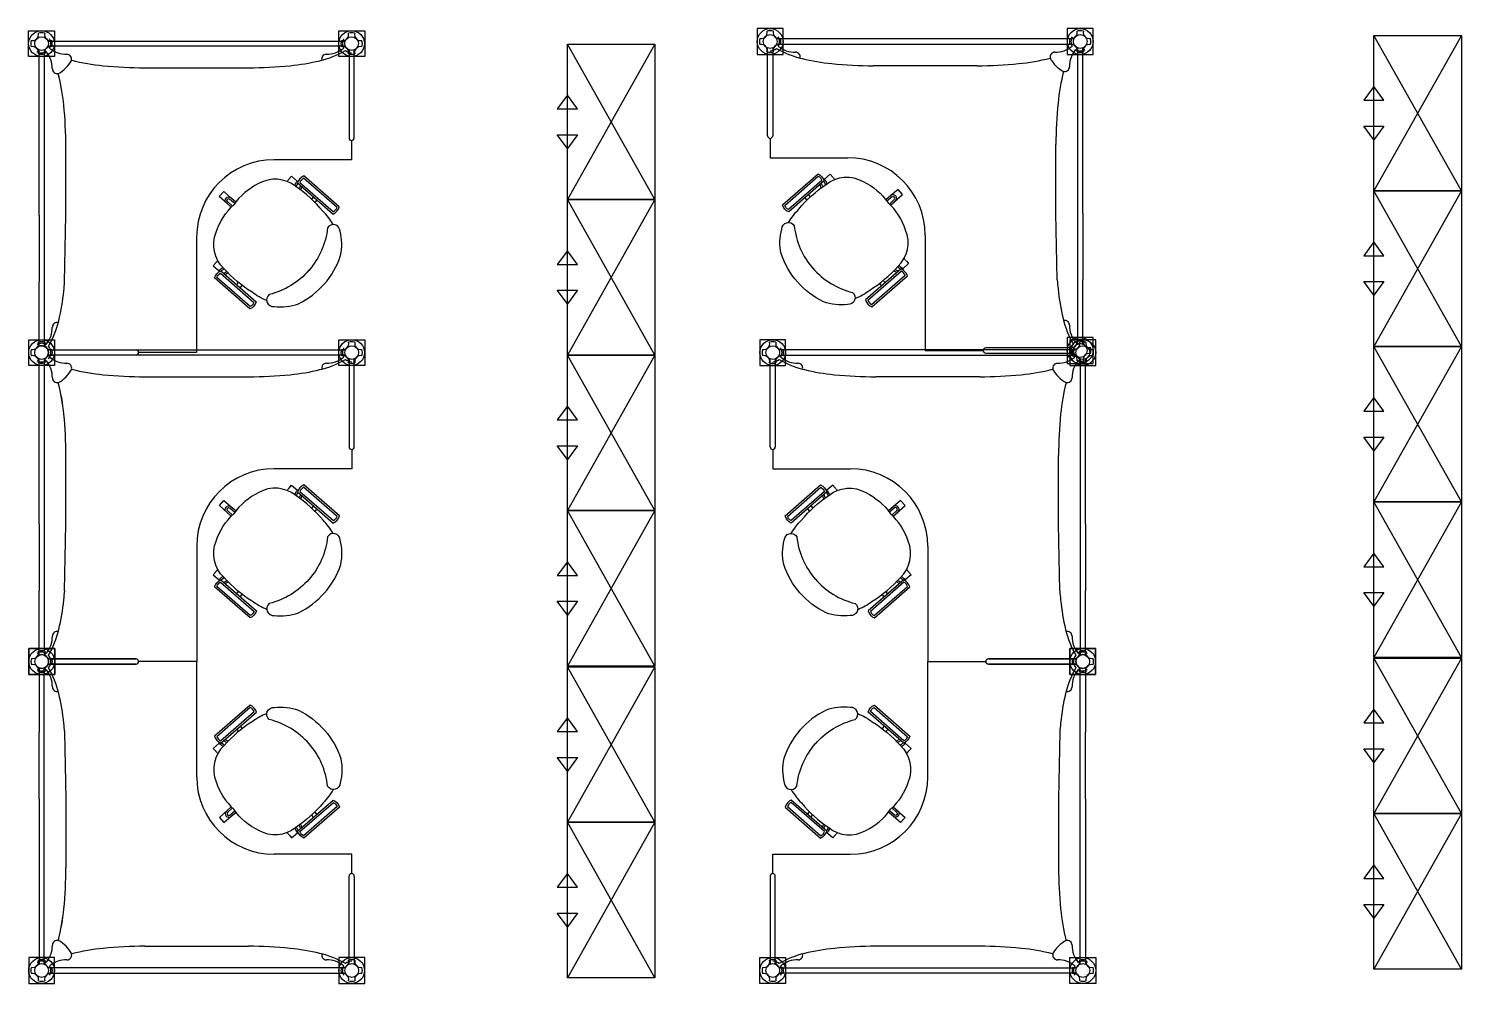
# Model space of a CAD drawing. Header units: centimetres. Extents: x 534 to 2907, y -1306 to 581.
# Drawn here: x 567 to 1303, y 49 to 540 of the extents above; entities that cross this region are included whole.
import ezdxf

# ---------------------------------------------------------------- set-up
doc = ezdxf.new("R2010")
doc.units = ezdxf.units.CM
doc.linetypes.add('CACHE', pattern=[0.375, 0.25, -0.125])
doc.layers.add('layer_1', color=175, linetype='Continuous')
doc.layers.add('layer_2', color=251, linetype='Continuous')

msp = doc.modelspace()

# ---------------------------------------------------------------- linework, layer by layer
at = {"layer": 'layer_1'}
for p, q in [((576.4, 533.34), (729.25, 533.34)), ((729.25, 530.69), (576.4, 530.69)), ((843.42, 531.77), (888.42, 531.77)), ((888.42, 451.77), (843.42, 531.77)), ((888.42, 531.77), (843.42, 451.77)), ((843.42, 451.77), (843.42, 531.77)), ((888.42, 531.77), (888.42, 451.77)), ((1103.79, 534.4), (950.94, 534.4)), ((950.94, 531.76), (1103.79, 531.76)), ((1257.95, 536.24), (1302.95, 536.24)), ((1302.95, 456.24), (1257.95, 536.24)), ((1302.95, 536.24), (1257.95, 456.24)), ((1257.95, 456.24), (1257.95, 536.24)), ((1302.95, 536.24), (1302.95, 456.24)), ((571.84, 443.72), (571.84, 528.74)), ((574.49, 528.74), (574.49, 409.41)), ((731.2, 528.78), (731.2, 483.49)), ((733.85, 483.49), (733.85, 528.78)), ((946.34, 484.55), (946.34, 529.84)), ((948.99, 529.84), (948.99, 484.55)), ((1105.7, 529.81), (1105.7, 410.47)), ((1108.35, 444.78), (1108.35, 529.81)), ((1257.95, 509.95), (1252.76, 502.91)), ((1263.15, 502.91), (1257.95, 509.95)), ((843.42, 505.48), (838.23, 498.44)), ((848.62, 498.44), (843.42, 505.48)), ((1252.76, 502.91), (1263.15, 502.91)), ((838.23, 498.44), (848.62, 498.44)), ((1252.76, 489.58), (1263.15, 489.58)), ((1257.95, 482.54), (1252.76, 489.58)), ((1263.15, 489.58), (1257.95, 482.54)), ((838.23, 485.11), (848.62, 485.11)), ((843.42, 478.07), (838.23, 485.11)), ((848.62, 485.11), (843.42, 478.07)), ((732.52, 472.26), (692.68, 472.26)), ((947.67, 473.32), (987.51, 473.32)), ((712.88, 453.16), (711.9, 452.03)), ((714.68, 451.59), (713.62, 450.38)), ((888.42, 451.77), (843.42, 451.77)), ((843.42, 451.77), (888.42, 451.77)), ((888.42, 371.77), (843.42, 451.77)), ((888.42, 451.77), (843.42, 371.77)), ((843.42, 371.77), (843.42, 451.77)), ((888.42, 451.77), (888.42, 371.77)), ((965.51, 452.65), (966.57, 451.44)), ((967.31, 454.22), (968.29, 453.1)), ((1302.95, 456.24), (1257.95, 456.24)), ((1257.95, 456.24), (1302.95, 456.24)), ((1302.95, 376.24), (1257.95, 456.24)), ((1302.95, 456.24), (1257.95, 376.24)), ((1257.95, 376.24), (1257.95, 456.24)), ((1302.95, 456.24), (1302.95, 376.24)), ((652.84, 432.42), (652.84, 373.08)), ((1027.35, 433.48), (1027.35, 374.14)), ((1257.95, 429.95), (1252.76, 422.91)), ((1263.15, 422.91), (1257.95, 429.95)), ((843.42, 425.48), (838.23, 418.44)), ((848.62, 418.44), (843.42, 425.48)), ((1252.76, 422.91), (1263.15, 422.91)), ((838.23, 418.44), (848.62, 418.44)), ((571.84, 376.35), (571.84, 409.46)), ((574.49, 409.46), (574.49, 376.35)), ((673.4, 407.98), (674.38, 409.11)), ((675.19, 406.41), (676.25, 407.63)), ((838.23, 405.11), (848.62, 405.11)), ((843.42, 398.07), (838.23, 405.11)), ((848.62, 405.11), (843.42, 398.07)), ((1005, 407.47), (1003.94, 408.69)), ((1006.79, 409.04), (1005.81, 410.17)), ((1105.7, 410.52), (1105.7, 377.42)), ((1108.35, 377.42), (1108.35, 410.52)), ((1252.76, 409.58), (1263.15, 409.58)), ((1257.95, 402.54), (1252.76, 409.58)), ((1263.15, 409.58), (1257.95, 402.54)), ((1302.95, 376.24), (1257.95, 376.24)), ((1257.95, 376.24), (1302.95, 376.24)), ((1302.95, 296.24), (1257.95, 376.24)), ((1302.95, 376.24), (1257.95, 296.24)), ((1257.95, 296.24), (1257.95, 376.24)), ((1302.95, 376.24), (1302.95, 296.24)), ((571.88, 284.78), (571.88, 369.81)), ((574.53, 369.81), (574.53, 250.47)), ((576.4, 374.4), (621.69, 374.4)), ((621.69, 371.76), (576.4, 371.76)), ((576.44, 374.4), (729.28, 374.4)), ((729.28, 371.76), (576.44, 371.76)), ((652.84, 373.08), (623.02, 373.08)), ((731.23, 369.84), (731.23, 324.55)), ((733.88, 324.55), (733.88, 369.84)), ((888.42, 371.77), (843.42, 371.77)), ((843.42, 371.77), (888.42, 371.77)), ((888.42, 291.77), (843.42, 371.77)), ((888.42, 371.77), (843.42, 291.77)), ((843.42, 291.77), (843.42, 371.77)), ((888.42, 371.77), (888.42, 291.77)), ((947.67, 324.55), (947.67, 369.84)), ((950.32, 369.84), (950.32, 324.55)), ((1105.11, 374.4), (952.27, 374.4)), ((952.27, 371.76), (1105.11, 371.76)), ((1027.35, 374.14), (1057.17, 374.14)), ((1103.79, 375.47), (1058.5, 375.47)), ((1058.5, 372.82), (1103.79, 372.82)), ((1107.03, 369.81), (1107.03, 250.47)), ((1109.68, 284.78), (1109.68, 369.81)), ((1257.95, 349.95), (1252.76, 342.91)), ((1263.15, 342.91), (1257.95, 349.95)), ((843.42, 345.48), (838.23, 338.44)), ((848.62, 338.44), (843.42, 345.48)), ((1252.76, 342.91), (1263.15, 342.91)), ((838.23, 338.44), (848.62, 338.44)), ((838.23, 325.11), (848.62, 325.11)), ((843.42, 318.07), (838.23, 325.11)), ((848.62, 325.11), (843.42, 318.07)), ((1252.76, 329.58), (1263.15, 329.58)), ((1257.95, 322.54), (1252.76, 329.58)), ((1263.15, 329.58), (1257.95, 322.54)), ((732.56, 313.32), (692.72, 313.32)), ((948.99, 313.32), (988.83, 313.32)), ((1302.95, 296.24), (1257.95, 296.24)), ((1257.95, 296.24), (1302.95, 296.24)), ((1302.95, 216.24), (1257.95, 296.24)), ((1302.95, 296.24), (1257.95, 216.24)), ((1257.95, 216.24), (1257.95, 296.24)), ((1302.95, 296.24), (1302.95, 216.24)), ((712.92, 294.22), (711.94, 293.1)), ((714.72, 292.65), (713.66, 291.44)), ((888.42, 291.77), (843.42, 291.77)), ((843.42, 291.77), (888.42, 291.77)), ((888.42, 211.77), (843.42, 291.77)), ((888.42, 291.77), (843.42, 211.77)), ((843.42, 211.77), (843.42, 291.77)), ((888.42, 291.77), (888.42, 211.77)), ((966.84, 292.65), (967.89, 291.44)), ((968.63, 294.22), (969.61, 293.1)), ((652.88, 273.48), (652.88, 214.14)), ((1028.67, 273.48), (1028.67, 214.14)), ((843.42, 265.48), (838.23, 258.44)), ((848.62, 258.44), (843.42, 265.48)), ((1257.95, 269.95), (1252.76, 262.91)), ((1263.15, 262.91), (1257.95, 269.95)), ((838.23, 258.44), (848.62, 258.44)), ((1252.76, 262.91), (1263.15, 262.91)), ((571.88, 217.42), (571.88, 250.52)), ((574.53, 250.52), (574.53, 217.42)), ((1107.03, 250.52), (1107.03, 217.42)), ((1109.68, 217.42), (1109.68, 250.52)), ((673.43, 249.04), (674.42, 250.17)), ((675.23, 247.47), (676.29, 248.69)), ((838.23, 245.11), (848.62, 245.11)), ((843.42, 238.07), (838.23, 245.11)), ((848.62, 245.11), (843.42, 238.07)), ((1006.32, 247.47), (1005.26, 248.69)), ((1008.12, 249.04), (1007.14, 250.17)), ((1252.76, 249.58), (1263.15, 249.58)), ((1257.95, 242.54), (1252.76, 249.58)), ((1263.15, 249.58), (1257.95, 242.54)), ((621.73, 215.47), (576.44, 215.47)), ((576.44, 215.47), (621.73, 215.47)), ((652.88, 214.14), (623.05, 214.14)), ((652.88, 214.14), (623.05, 214.14)), ((652.88, 154.8), (652.88, 214.14)), ((1028.67, 154.8), (1028.67, 214.14)), ((1028.67, 214.14), (1058.5, 214.14)), ((1028.67, 214.14), (1058.5, 214.14)), ((1059.82, 215.47), (1105.11, 215.47)), ((1105.11, 215.47), (1059.82, 215.47)), ((1302.95, 216.24), (1257.95, 216.24)), ((1257.95, 215.89), (1302.95, 215.89)), ((1302.95, 135.89), (1257.95, 215.89)), ((1302.95, 215.89), (1257.95, 135.89)), ((1257.95, 135.89), (1257.95, 215.89)), ((1302.95, 215.89), (1302.95, 135.89)), ((571.88, 210.87), (571.88, 177.77)), ((574.53, 177.77), (574.53, 210.87)), ((576.44, 212.82), (621.73, 212.82)), ((621.73, 212.82), (576.44, 212.82)), ((888.42, 211.77), (843.42, 211.77)), ((843.42, 211.42), (888.42, 211.42)), ((888.42, 131.42), (843.42, 211.42)), ((888.42, 211.42), (843.42, 131.42)), ((843.42, 131.42), (843.42, 211.42)), ((888.42, 211.42), (888.42, 131.42)), ((1105.11, 212.82), (1059.82, 212.82)), ((1059.82, 212.82), (1105.11, 212.82)), ((1107.03, 177.77), (1107.03, 210.87)), ((1109.68, 210.87), (1109.68, 177.77)), ((843.42, 185.13), (838.23, 178.09)), ((848.62, 178.09), (843.42, 185.13)), ((1257.95, 189.6), (1252.76, 182.56)), ((1263.15, 182.56), (1257.95, 189.6)), ((574.53, 58.48), (574.53, 177.81)), ((673.43, 179.24), (674.42, 178.11)), ((675.23, 180.81), (676.29, 179.6)), ((838.23, 178.09), (848.62, 178.09)), ((1006.32, 180.81), (1005.26, 179.6)), ((1008.12, 179.24), (1007.14, 178.11)), ((1107.03, 58.48), (1107.03, 177.81)), ((1252.76, 182.56), (1263.15, 182.56)), ((838.23, 164.76), (848.62, 164.76)), ((843.42, 157.72), (838.23, 164.76)), ((848.62, 164.76), (843.42, 157.72)), ((1252.76, 169.23), (1263.15, 169.23)), ((1257.95, 162.19), (1252.76, 169.23)), ((1263.15, 169.23), (1257.95, 162.19)), ((571.88, 143.5), (571.88, 58.48)), ((1109.68, 143.5), (1109.68, 58.48)), ((712.92, 134.06), (711.94, 135.19)), ((714.72, 135.63), (713.66, 136.84)), ((966.84, 135.63), (967.89, 136.84)), ((968.63, 134.06), (969.61, 135.19)), ((1302.95, 135.89), (1257.95, 135.89)), ((1257.95, 135.89), (1302.95, 135.89)), ((1302.95, 55.89), (1257.95, 135.89)), ((1302.95, 135.89), (1257.95, 55.89)), ((1257.95, 55.89), (1257.95, 135.89)), ((1302.95, 135.89), (1302.95, 55.89)), ((888.42, 131.42), (843.42, 131.42)), ((843.42, 131.42), (888.42, 131.42)), ((888.42, 51.42), (843.42, 131.42)), ((888.42, 131.42), (843.42, 51.42)), ((843.42, 51.42), (843.42, 131.42)), ((888.42, 131.42), (888.42, 51.42)), ((732.56, 114.96), (692.72, 114.96)), ((948.99, 114.96), (988.83, 114.96)), ((731.23, 58.44), (731.23, 103.73)), ((733.88, 103.73), (733.88, 58.44)), ((843.42, 105.13), (838.23, 98.09)), ((848.62, 98.09), (843.42, 105.13)), ((947.67, 103.73), (947.67, 58.44)), ((950.32, 58.44), (950.32, 103.73)), ((1257.95, 109.6), (1252.76, 102.56)), ((1263.15, 102.56), (1257.95, 109.6)), ((838.23, 98.09), (848.62, 98.09)), ((1252.76, 102.56), (1263.15, 102.56)), ((1252.76, 89.23), (1263.15, 89.23)), ((1257.95, 82.19), (1252.76, 89.23)), ((1263.15, 89.23), (1257.95, 82.19)), ((838.23, 84.76), (848.62, 84.76)), ((843.42, 77.72), (838.23, 84.76)), ((848.62, 84.76), (843.42, 77.72)), ((729.28, 56.53), (576.44, 56.53)), ((576.44, 53.88), (729.28, 53.88)), ((952.27, 56.53), (1105.11, 56.53)), ((1105.11, 53.88), (952.27, 53.88)), ((1302.95, 55.89), (1257.95, 55.89)), ((888.42, 51.42), (843.42, 51.42))]:
    msp.add_line(p, q, dxfattribs=at)
at = {"layer": 'layer_1', "linetype": 'Continuous'}
for p, q in [((732.52, 482.17), (732.52, 472.26)), ((947.67, 483.23), (947.67, 473.32)), ((571.84, 443.72), (571.84, 409.46)), ((1108.35, 444.78), (1108.35, 410.52)), ((732.56, 323.23), (732.56, 313.32)), ((948.99, 323.23), (948.99, 313.32)), ((571.88, 284.78), (571.88, 250.52)), ((1109.68, 284.78), (1109.68, 250.52)), ((571.88, 143.5), (571.88, 177.77)), ((1109.68, 143.5), (1109.68, 177.77)), ((732.56, 105.05), (732.56, 114.96)), ((948.99, 105.05), (948.99, 114.96))]:
    msp.add_line(p, q, dxfattribs=at)
for points in [[(579.84, 525.4), (566.5, 525.4), (566.5, 538.64), (579.84, 538.64)], [(739.23, 525.4), (725.9, 525.4), (725.9, 538.64), (739.23, 538.64)], [(940.96, 526.46), (954.29, 526.46), (954.29, 539.7), (940.96, 539.7)], [(1100.35, 526.46), (1113.69, 526.46), (1113.69, 539.7), (1100.35, 539.7)], [(579.87, 366.46), (566.54, 366.46), (566.54, 379.7), (579.87, 379.7)], [(579.87, 366.46), (566.54, 366.46), (566.54, 379.7), (579.87, 379.7)], [(739.27, 366.46), (725.94, 366.46), (725.94, 379.7), (739.27, 379.7)], [(942.28, 366.46), (955.62, 366.46), (955.62, 379.7), (942.28, 379.7)], [(1100.32, 367.52), (1113.65, 367.52), (1113.65, 380.76), (1100.32, 380.76)], [(1101.68, 366.46), (1115.01, 366.46), (1115.01, 379.7), (1101.68, 379.7)], [(579.91, 220.76), (566.58, 220.76), (566.58, 207.52), (579.91, 207.52)], [(579.91, 207.52), (566.58, 207.52), (566.58, 220.76), (579.91, 220.76)], [(1101.64, 220.76), (1114.97, 220.76), (1114.97, 207.52), (1101.64, 207.52)], [(1101.64, 207.52), (1114.97, 207.52), (1114.97, 220.76), (1101.64, 220.76)], [(579.87, 61.82), (566.54, 61.82), (566.54, 48.58), (579.87, 48.58)], [(739.27, 61.82), (725.94, 61.82), (725.94, 48.58), (739.27, 48.58)], [(942.28, 61.82), (955.62, 61.82), (955.62, 48.58), (942.28, 48.58)], [(1101.68, 61.82), (1115.01, 61.82), (1115.01, 48.58), (1101.68, 48.58)]]:
    msp.add_lwpolyline(points, close=True, dxfattribs=at)
at = {"layer": 'layer_1'}
for points in [[(707.93, 463.97, 0.207753), (704.72, 460.3), (722.99, 444.33, 0.207753), (726.2, 448)], [(972.26, 465.04, -0.207753), (975.48, 461.36), (957.2, 445.39, -0.207753), (953.99, 449.07)], [(662.01, 411.45, -0.207753), (665.23, 415.12), (683.5, 399.15, -0.207753), (680.28, 395.48)], [(1018.18, 412.51, 0.207753), (1014.96, 416.18), (996.69, 400.21, 0.207753), (999.91, 396.54)], [(707.97, 305.04, 0.207753), (704.75, 301.36), (723.02, 285.39, 0.207753), (726.24, 289.07)], [(973.59, 305.04, -0.207753), (976.8, 301.36), (958.53, 285.39, -0.207753), (955.31, 289.07)], [(662.05, 252.51, -0.207753), (665.27, 256.18), (683.54, 240.21, -0.207753), (680.32, 236.54)], [(1019.5, 252.51, 0.207753), (1016.29, 256.18), (998.02, 240.21, 0.207753), (1001.23, 236.54)], [(662.05, 175.77, 0.207753), (665.27, 172.1), (683.54, 188.07, 0.207753), (680.32, 191.75)], [(1019.5, 175.77, -0.207753), (1016.29, 172.1), (998.02, 188.07, -0.207753), (1001.23, 191.75)], [(707.97, 123.25, -0.207753), (704.75, 126.92), (723.02, 142.89, -0.207753), (726.24, 139.22)], [(973.59, 123.25, 0.207753), (976.8, 126.92), (958.53, 142.89, 0.207753), (955.31, 139.22)]]:
    msp.add_lwpolyline(points, format="xyb", close=True, dxfattribs=at)
for points in [[(979.87, 463.35), (978.56, 464.85), (975.55, 462.21)], [(700.32, 462.29), (701.63, 463.78), (704.64, 461.15)], [(1011.49, 450.65), (1015.7, 454.33), (1013.39, 456.97), (1009.77, 453.8)], [(668.7, 449.59), (664.49, 453.27), (666.8, 455.91), (670.42, 452.74)], [(1017.51, 420.29), (1018.81, 418.8), (1015.8, 416.17)], [(662.68, 419.23), (661.38, 417.74), (664.39, 415.11)], [(700.36, 303.35), (701.66, 304.85), (704.68, 302.21)], [(981.19, 303.35), (979.89, 304.85), (976.87, 302.21)], [(668.74, 290.65), (664.53, 294.33), (666.83, 296.97), (670.46, 293.8)], [(1012.82, 290.65), (1017.03, 294.33), (1014.72, 296.97), (1011.1, 293.8)], [(662.72, 260.29), (661.42, 258.8), (664.43, 256.17)], [(1018.83, 260.29), (1020.14, 258.8), (1017.12, 256.17)], [(662.72, 167.99), (661.42, 169.48), (664.43, 172.11)], [(1018.83, 167.99), (1020.14, 169.48), (1017.12, 172.11)], [(668.74, 137.63), (664.53, 133.95), (666.83, 131.31), (670.46, 134.48)], [(1012.82, 137.63), (1017.03, 133.95), (1014.72, 131.31), (1011.1, 134.48)], [(700.36, 124.93), (701.66, 123.44), (704.68, 126.07)], [(981.19, 124.93), (979.89, 123.44), (976.87, 126.07)]]:
    msp.add_lwpolyline(points, dxfattribs=at)
for points in [[(723.02, 438.94, 0.057489), (717.8, 445.79, 0.071475), (703.77, 458.49, 0.311745), (684.73, 459.96, 0.130308), (671.95, 449.09)], [(703.56, 459.46), (704, 460.41, -0.22938), (705.18, 461.38)], [(704.26, 458.85), (704.81, 460.03, -0.040993), (704.88, 460.16)], [(706.23, 458.97), (705.69, 457.6, 0.491323)], [(706.95, 458.34), (706.41, 456.97, 0.491323)], [(957.17, 440, -0.057489), (962.39, 446.85, -0.071475), (976.42, 459.56, -0.311745), (995.46, 461.02, -0.130308), (1008.24, 450.15)], [(973.24, 459.4), (973.78, 458.03, -0.491323)], [(973.96, 460.03), (974.5, 458.66, -0.491323)], [(976.63, 460.52), (976.2, 461.47, 0.22938), (975.01, 462.44)], [(975.93, 459.91), (975.38, 461.09, 0.040993), (975.31, 461.22)], [(670.61, 447.8), (668.12, 450.11, -0.971301), (670.42, 452.76), (673.05, 450.59, 0.491323)], [(671.25, 448.43), (668.72, 450.77, -0.971301), (669.85, 452.06), (672.51, 449.88, 0.491323)], [(991.35, 400.9, 0.057489), (998.83, 405.16, 0.071475), (1013.3, 417.36, 0.311745), (1017.3, 436.03, 0.130308), (1008.24, 450.16)], [(1009.58, 448.86), (1012.07, 451.18, 0.971301), (1009.77, 453.82), (1007.14, 451.65, -0.491323)], [(1008.94, 449.49), (1011.47, 451.83, 0.971301), (1010.34, 453.13), (1007.68, 450.94, -0.491323)], [(688.84, 399.84, -0.057489), (681.36, 404.09, -0.071475), (666.89, 416.3, -0.311745), (662.89, 434.97, -0.130308), (671.95, 449.1)], [(710.59, 415.37, -0.155221), (690.14, 402.93, 0.75956), (692.71, 396.78, 0.12086), (705.13, 398.14, 0.103151), (718.51, 408.39, 0.103151), (726.88, 423.02, 0.12086), (726.57, 435.51, 0.75956), (720.13, 437.24, -0.155221), (710.53, 415.31)], [(969.6, 416.44, 0.155221), (990.05, 403.99, -0.75956), (987.48, 397.84, -0.12086), (975.06, 399.2, -0.103151), (961.68, 409.45, -0.103151), (953.31, 424.08, -0.12086), (953.62, 436.57, -0.75956), (960.06, 438.3, 0.155221), (969.66, 416.38)], [(665.92, 416.4), (665.04, 415.84, 0.230699), (664.24, 414.53)], [(666.62, 415.79), (665.52, 415.09, 0.049806), (665.39, 414.98)], [(666.74, 413.8), (668.06, 414.54, -0.491323)], [(667.46, 413.18), (668.77, 413.91, -0.491323)], [(1012.73, 414.24), (1011.42, 414.97, 0.491323)], [(1013.45, 414.86), (1012.13, 415.6, 0.491323)], [(1013.57, 416.85), (1014.67, 416.15, -0.049806), (1014.8, 416.04)], [(1014.27, 417.47), (1015.15, 416.91, -0.230699), (1015.95, 415.59)], [(723.06, 280, 0.057489), (717.84, 286.85, 0.071475), (703.81, 299.56, 0.311745), (684.77, 301.02, 0.130308), (671.98, 290.15)], [(703.59, 300.52), (704.03, 301.47, -0.22938), (705.22, 302.44)], [(958.49, 280, -0.057489), (963.71, 286.85, -0.071475), (977.74, 299.56, -0.311745), (996.78, 301.02, -0.130308), (1009.57, 290.15)], [(977.96, 300.52), (977.52, 301.47, 0.22938), (976.34, 302.44)], [(704.3, 299.91), (704.85, 301.09, -0.040993), (704.92, 301.22)], [(706.27, 300.03), (705.73, 298.66, 0.491323)], [(706.99, 299.4), (706.45, 298.03, 0.491323)], [(974.56, 299.4), (975.1, 298.03, -0.491323)], [(975.28, 300.03), (975.82, 298.66, -0.491323)], [(977.25, 299.91), (976.71, 301.09, 0.040993), (976.64, 301.22)], [(688.88, 240.9, -0.057489), (681.4, 245.16, -0.071475), (666.93, 257.36, -0.311745), (662.92, 276.03, -0.130308), (671.99, 290.16)], [(670.65, 288.86), (668.15, 291.18, -0.971301), (670.46, 293.82), (673.09, 291.65, 0.491323)], [(671.29, 289.49), (668.76, 291.83, -0.971301), (669.89, 293.13), (672.55, 290.94, 0.491323)], [(992.67, 240.9, 0.057489), (1000.16, 245.16, 0.071475), (1014.63, 257.36, 0.311745), (1018.63, 276.03, 0.130308), (1009.56, 290.16)], [(1010.9, 288.86), (1013.4, 291.18, 0.971301), (1011.09, 293.82), (1008.46, 291.65, -0.491323)], [(1010.27, 289.49), (1012.79, 291.83, 0.971301), (1011.66, 293.13), (1009, 290.94, -0.491323)], [(710.62, 256.44, -0.155221), (690.18, 243.99, 0.75956), (692.75, 237.84, 0.12086), (705.17, 239.2, 0.103151), (718.55, 249.45, 0.103151), (726.92, 264.08, 0.12086), (726.61, 276.57, 0.75956), (720.17, 278.3, -0.155221), (710.57, 256.38)], [(970.93, 256.44, 0.155221), (991.37, 243.99, -0.75956), (988.8, 237.84, -0.12086), (976.38, 239.2, -0.103151), (963, 249.45, -0.103151), (954.63, 264.08, -0.12086), (954.94, 276.57, -0.75956), (961.38, 278.3, 0.155221), (970.98, 256.38)], [(665.96, 257.47), (665.08, 256.91, 0.230699), (664.27, 255.59)], [(666.66, 256.85), (665.56, 256.15, 0.049806), (665.43, 256.04)], [(666.78, 254.86), (668.09, 255.6, -0.491323)], [(667.49, 254.24), (668.81, 254.97, -0.491323)], [(1014.06, 254.24), (1012.74, 254.97, 0.491323)], [(1014.78, 254.86), (1013.46, 255.6, 0.491323)], [(1014.89, 256.85), (1015.99, 256.15, -0.049806), (1016.13, 256.04)], [(1015.59, 257.47), (1016.47, 256.91, -0.230699), (1017.28, 255.59)], [(688.88, 187.38, 0.057489), (681.4, 183.13, 0.071475), (666.93, 170.92, 0.311745), (662.92, 152.25, 0.130308), (671.99, 138.13)], [(710.62, 171.85, 0.155221), (690.18, 184.29, -0.75956), (692.75, 190.45, -0.12086), (705.17, 189.08, -0.103151), (718.55, 178.83, -0.103151), (726.92, 164.2, -0.12086), (726.61, 151.71, -0.75956), (720.17, 149.98, 0.155221), (710.57, 171.91)], [(970.93, 171.85, -0.155221), (991.37, 184.29, 0.75956), (988.8, 190.45, 0.12086), (976.38, 189.08, 0.103151), (963, 178.83, 0.103151), (954.63, 164.2, 0.12086), (954.94, 151.71, 0.75956), (961.38, 149.98, -0.155221), (970.98, 171.91)], [(992.67, 187.38, -0.057489), (1000.16, 183.13, -0.071475), (1014.63, 170.92, -0.311745), (1018.63, 152.25, -0.130308), (1009.56, 138.13)], [(665.96, 170.82), (665.08, 171.38, -0.230699), (664.27, 172.69)], [(666.66, 171.43), (665.56, 172.13, -0.049806), (665.43, 172.24)], [(666.78, 173.42), (668.09, 172.68, 0.491323)], [(667.49, 174.04), (668.81, 173.31, 0.491323)], [(1014.06, 174.04), (1012.74, 173.31, -0.491323)], [(1014.78, 173.42), (1013.46, 172.68, -0.491323)], [(1014.89, 171.43), (1015.99, 172.13, 0.049806), (1016.13, 172.24)], [(1015.59, 170.82), (1016.47, 171.38, 0.230699), (1017.28, 172.69)], [(723.06, 148.28, -0.057489), (717.84, 141.43, -0.071475), (703.81, 128.73, -0.311745), (684.77, 127.26, -0.130308), (671.98, 138.13)], [(958.49, 148.28, 0.057489), (963.71, 141.43, 0.071475), (977.74, 128.73, 0.311745), (996.78, 127.26, 0.130308), (1009.57, 138.13)], [(670.65, 139.42), (668.15, 137.11, 0.971301), (670.46, 134.46), (673.09, 136.63, -0.491323)], [(671.29, 138.79), (668.76, 136.45, 0.971301), (669.89, 135.16), (672.55, 137.35, -0.491323)], [(1010.9, 139.42), (1013.4, 137.11, -0.971301), (1011.09, 134.46), (1008.46, 136.63, 0.491323)], [(1010.27, 138.79), (1012.79, 136.45, -0.971301), (1011.66, 135.16), (1009, 137.35, 0.491323)], [(703.59, 127.76), (704.03, 126.81, 0.22938), (705.22, 125.84)], [(704.3, 128.37), (704.85, 127.19, 0.040993), (704.92, 127.07)], [(706.27, 128.25), (705.73, 129.62, -0.491323)], [(706.99, 128.88), (706.45, 130.25, -0.491323)], [(974.56, 128.88), (975.1, 130.25, 0.491323)], [(975.28, 128.25), (975.82, 129.62, 0.491323)], [(977.96, 127.76), (977.52, 126.81, -0.22938), (976.34, 125.84)], [(977.25, 128.37), (976.71, 127.19, -0.040993), (976.64, 127.07)]]:
    msp.add_lwpolyline(points, format="xyb", dxfattribs=at)
at = {"layer": 'layer_1', "linetype": 'CACHE'}
for points in [[(699.55, 461), (699.34, 461.17), (700.32, 462.29)], [(980.64, 462.06), (980.85, 462.23), (979.87, 463.35)], [(663.8, 420.23), (663.66, 420.35), (662.68, 419.23)], [(1016.39, 421.29), (1016.53, 421.41), (1017.51, 420.29)], [(699.58, 302.06), (699.38, 302.23), (700.36, 303.35)], [(981.97, 302.06), (982.17, 302.23), (981.19, 303.35)], [(663.84, 261.29), (663.7, 261.41), (662.72, 260.29)], [(1017.72, 261.29), (1017.85, 261.41), (1018.83, 260.29)], [(663.84, 166.99), (663.7, 166.87), (662.72, 167.99)], [(1017.72, 166.99), (1017.85, 166.87), (1018.83, 167.99)], [(699.58, 126.23), (699.38, 126.05), (700.36, 124.93)], [(981.97, 126.23), (982.17, 126.05), (981.19, 124.93)]]:
    msp.add_lwpolyline(points, dxfattribs=at)
for points in [[(703.28, 458.87), (703.56, 459.46, -0.971301)], [(704.02, 458.33), (704.26, 458.85, -0.971301)], [(705.69, 457.6), (705.56, 457.25, 0.491323)], [(706.41, 456.97), (706.3, 456.7, 0.491323)], [(973.78, 458.03), (973.89, 457.76, -0.491323)], [(974.5, 458.66), (974.63, 458.31, -0.491323)], [(976.17, 459.39), (975.93, 459.91, 0.971301)], [(976.91, 459.93), (976.63, 460.52, 0.971301)], [(666.44, 416.74), (665.92, 416.4, 0.971301)], [(667.08, 416.08), (666.62, 415.79, 0.971301)], [(668.06, 414.54), (668.36, 414.71, -0.491323)], [(668.77, 413.91), (669, 414.04, -0.491323)], [(1011.42, 414.97), (1011.19, 415.1, 0.491323)], [(1012.13, 415.6), (1011.83, 415.77, 0.491323)], [(1013.11, 417.14), (1013.57, 416.85, -0.971301)], [(1013.75, 417.8), (1014.27, 417.47, -0.971301)], [(703.32, 299.93), (703.59, 300.52, -0.971301)], [(704.06, 299.39), (704.3, 299.91, -0.971301)], [(705.73, 298.66), (705.59, 298.31, 0.491323)], [(706.45, 298.03), (706.34, 297.76, 0.491323)], [(975.1, 298.03), (975.21, 297.76, -0.491323)], [(975.82, 298.66), (975.96, 298.31, -0.491323)], [(977.5, 299.39), (977.25, 299.91, 0.971301)], [(978.23, 299.93), (977.96, 300.52, 0.971301)], [(666.48, 257.8), (665.96, 257.47, 0.971301)], [(1015.07, 257.8), (1015.59, 257.47, -0.971301)], [(667.12, 257.14), (666.66, 256.85, 0.971301)], [(668.09, 255.6), (668.39, 255.77, -0.491323)], [(668.81, 254.97), (669.04, 255.1, -0.491323)], [(1012.74, 254.97), (1012.52, 255.1, 0.491323)], [(1013.46, 255.6), (1013.16, 255.77, 0.491323)], [(1014.43, 257.14), (1014.89, 256.85, -0.971301)], [(666.48, 170.48), (665.96, 170.82, -0.971301)], [(667.12, 171.14), (666.66, 171.43, -0.971301)], [(668.09, 172.68), (668.39, 172.52, 0.491323)], [(668.81, 173.31), (669.04, 173.18, 0.491323)], [(1012.74, 173.31), (1012.52, 173.18, -0.491323)], [(1013.46, 172.68), (1013.16, 172.52, -0.491323)], [(1014.43, 171.14), (1014.89, 171.43, 0.971301)], [(1015.07, 170.48), (1015.59, 170.82, 0.971301)], [(703.32, 128.35), (703.59, 127.76, 0.971301)], [(704.06, 128.9), (704.3, 128.37, 0.971301)], [(705.73, 129.62), (705.59, 129.97, -0.491323)], [(706.45, 130.25), (706.34, 130.52, -0.491323)], [(975.1, 130.25), (975.21, 130.52, 0.491323)], [(975.82, 129.62), (975.96, 129.97, 0.491323)], [(977.5, 128.9), (977.25, 128.37, -0.971301)], [(978.23, 128.35), (977.96, 127.76, -0.971301)]]:
    msp.add_lwpolyline(points, format="xyb", dxfattribs=at)
at = {"layer": 'layer_1'}
for centre, radius, start, end in [((732.52, 483.49), 1.32, 180, 0), ((947.67, 484.55), 1.32, 180, 0), ((573.16, 373.08), 3.53, 67.97569, 112.02431), ((1107.03, 374.14), 3.53, 67.97569, 112.02431), ((573.13, 373.08), 3.53, 337.97569, 22.02431), ((621.69, 373.08), 1.32, 270, 90), ((621.69, 373.08), 1.32, 270, 90), ((1058.5, 374.14), 1.32, 90, 270), ((1058.5, 374.14), 1.32, 90, 270), ((1107.06, 374.14), 3.53, 157.97569, 202.02431), ((732.56, 324.55), 1.32, 180, 0), ((948.99, 324.55), 1.32, 180, 0), ((573.2, 214.14), 3.53, 67.97569, 112.02431), ((573.16, 214.14), 3.53, 337.97569, 22.02431), ((573.16, 214.14), 3.53, 337.97569, 22.02431), ((621.73, 214.14), 1.32, 270, 90), ((621.73, 214.14), 1.32, 270, 90), ((621.73, 214.14), 1.32, 270, 90), ((621.73, 214.14), 1.32, 270, 90), ((1059.82, 214.14), 1.32, 90, 270), ((1059.82, 214.14), 1.32, 90, 270), ((1059.82, 214.14), 1.32, 90, 270), ((1059.82, 214.14), 1.32, 90, 270), ((1108.39, 214.14), 3.53, 157.97569, 202.02431), ((1108.39, 214.14), 3.53, 157.97569, 202.02431), ((1108.35, 214.14), 3.53, 67.97569, 112.02431), ((573.2, 214.14), 3.53, 247.97569, 292.02431), ((1108.35, 214.14), 3.53, 247.97569, 292.02431), ((732.56, 103.73), 1.32, 0, 180), ((948.99, 103.73), 1.32, 0, 180)]:
    msp.add_arc(centre, radius, start, end, dxfattribs=at)
at = {"layer": 'layer_1', "linetype": 'Continuous'}
for centre, start, end in [((692.68, 432.42), 90, 180), ((987.51, 433.48), 0, 90), ((692.72, 273.48), 90, 180), ((988.83, 273.48), 0, 90), ((692.72, 154.8), 180, 270), ((988.83, 154.8), 270, 0)]:
    msp.add_arc(centre, 39.84, start, end, dxfattribs=at)
at = {"layer": 'layer_2', "linetype": 'Continuous'}
for p, q in [((626.14, 519.57), (679.54, 519.57)), ((1054.05, 520.63), (1000.65, 520.63)), ((585.61, 443.72), (585.61, 479.04)), ((585.61, 443.72), (585.61, 479.04)), ((1094.58, 444.78), (1094.58, 480.1)), ((1094.58, 444.78), (1094.58, 480.1)), ((584.97, 409.46), (585.61, 443.72)), ((1095.22, 410.52), (1094.58, 444.78)), ((626.18, 360.63), (679.58, 360.63)), ((1055.37, 360.63), (1001.97, 360.63)), ((585.65, 284.78), (585.65, 320.1)), ((585.65, 284.78), (585.65, 320.1)), ((1095.9, 284.78), (1095.9, 320.1)), ((1095.9, 284.78), (1095.9, 320.1)), ((585.01, 250.52), (585.65, 284.78)), ((1096.54, 250.52), (1095.9, 284.78)), ((585.01, 177.77), (585.65, 143.5)), ((1096.54, 177.77), (1095.9, 143.5)), ((585.65, 143.5), (585.65, 108.18)), ((585.65, 143.5), (585.65, 108.18)), ((1095.9, 143.5), (1095.9, 108.18)), ((1095.9, 143.5), (1095.9, 108.18)), ((626.18, 67.65), (679.58, 67.65)), ((1055.37, 67.65), (1001.97, 67.65))]:
    msp.add_line(p, q, dxfattribs=at)
for points in [[(707.8, 462.77, 0.143707), (705.89, 460.59), (723.12, 445.54, 0.143707), (725.02, 447.71)], [(972.39, 463.83, -0.143707), (974.3, 461.65), (957.07, 446.6, -0.143707), (955.17, 448.77)], [(663.19, 411.74, -0.143707), (665.1, 413.92), (682.32, 398.86, -0.143707), (680.42, 396.68)], [(1017, 412.8, 0.143707), (1015.09, 414.98), (997.87, 399.92, 0.143707), (999.77, 397.74)], [(707.84, 303.83, 0.143707), (705.93, 301.65), (723.15, 286.6, 0.143707), (725.06, 288.77)], [(973.72, 303.83, -0.143707), (975.62, 301.65), (958.4, 286.6, -0.143707), (956.49, 288.77)], [(663.23, 252.8, -0.143707), (665.13, 254.98), (682.36, 239.92, -0.143707), (680.45, 237.74)], [(1018.32, 252.8, 0.143707), (1016.42, 254.98), (999.2, 239.92, 0.143707), (1001.1, 237.74)], [(663.23, 175.48, 0.143707), (665.13, 173.31), (682.36, 188.36, 0.143707), (680.45, 190.54)], [(1018.32, 175.48, -0.143707), (1016.42, 173.31), (999.2, 188.36, -0.143707), (1001.1, 190.54)], [(707.84, 124.45, -0.143707), (705.93, 126.63), (723.15, 141.69, -0.143707), (725.06, 139.51)], [(973.72, 124.45, 0.143707), (975.62, 126.63), (958.4, 141.69, 0.143707), (956.49, 139.51)]]:
    msp.add_lwpolyline(points, format="xyb", close=True, dxfattribs=at)
for centre, radius in [((573.13, 532.02), 6.62), ((732.52, 532.02), 6.62), ((947.67, 533.08), 6.62), ((1107.06, 533.08), 6.62), ((573.13, 532.02), 3.53), ((732.52, 532.02, 89.18), 3.53), ((947.67, 533.08, 89.18), 3.53), ((1107.06, 533.08), 3.53), ((573.16, 373.08), 6.62), ((573.16, 373.08), 6.62), ((573.16, 373.08), 3.53), ((573.16, 373.08), 3.53), ((732.56, 373.08), 6.62), ((732.56, 373.08, 89.18), 3.53), ((948.99, 373.08), 6.62), ((948.99, 373.08, 89.18), 3.53), ((1107.03, 374.14), 6.62), ((1108.39, 373.08), 6.62), ((1107.03, 374.14), 3.53), ((1108.39, 373.08), 3.53), ((573.2, 214.14), 6.62), ((573.2, 214.14), 6.62), ((573.2, 214.14), 3.53), ((573.2, 214.14), 3.53), ((1108.35, 214.14), 6.62), ((1108.35, 214.14), 6.62), ((1108.35, 214.14), 3.53), ((1108.35, 214.14), 3.53), ((573.16, 55.2), 6.62), ((732.56, 55.2), 6.62), ((948.99, 55.2), 6.62), ((1108.39, 55.2), 6.62), ((573.16, 55.2), 3.53), ((732.56, 55.2, 89.18), 3.53), ((948.99, 55.2, 89.18), 3.53), ((1108.39, 55.2), 3.53)]:
    msp.add_circle(centre, radius, dxfattribs=at)
for centre, radius, start, end in [((943.09, 537.66), 3.04, 256.85548, 13.14452), ((947.67, 533.08), 5.52, 72.87706, 107.12294), ((952.25, 537.66), 3.04, 166.85548, 283.14452), ((1102.48, 537.66), 3.04, 256.85548, 13.14452), ((1107.06, 533.08), 5.52, 72.87706, 107.12294), ((1111.65, 537.66), 3.04, 166.85548, 283.14452), ((573.13, 532.02), 5.52, 162.87706, 197.12294), ((568.54, 536.6), 3.04, 256.85548, 13.14452), ((568.54, 527.44), 3.04, 346.85548, 103.14452), ((573.13, 532.02), 5.52, 72.87706, 107.12294), ((577.71, 536.6), 3.04, 166.85548, 283.14452), ((577.71, 527.44), 3.04, 76.85548, 193.14452), ((573.13, 532.02), 4.77, 0, 29.65596), ((573.13, 532.02), 4.77, 330.63551, 0), ((573.13, 532.02), 5.52, 342.87706, 17.12294), ((732.52, 532.02), 5.52, 162.87706, 197.12294), ((727.94, 536.6), 3.04, 256.85548, 13.14452), ((727.94, 527.44), 3.04, 346.85548, 103.14452), ((732.52, 532.02), 4.77, 150.34404, 180), ((732.52, 532.02), 4.77, 180, 209.65596), ((732.52, 532.02), 5.52, 72.87706, 107.12294), ((737.1, 536.6), 3.04, 166.85548, 283.14452), ((737.1, 527.44), 3.04, 76.85548, 193.14452), ((732.52, 532.02), 5.52, 342.87706, 17.12294), ((947.67, 533.08), 5.52, 162.87706, 197.12294), ((943.09, 528.5), 3.04, 346.85548, 103.14452), ((952.25, 528.5), 3.04, 76.85548, 193.14452), ((947.67, 533.08), 4.77, 0, 29.65596), ((947.67, 533.08), 4.77, 330.34404, 0), ((960.51, 541.17), 13.6, 230.21149, 270.68599), ((947.67, 533.08), 5.52, 342.87706, 17.12294), ((1094.18, 541.17), 13.6, 269.31401, 309.92729), ((1107.06, 533.08), 5.52, 162.87706, 197.12294), ((1102.48, 528.5), 3.04, 346.85548, 103.14452), ((1107.06, 533.08), 4.77, 150.34404, 180), ((1107.06, 533.08), 4.77, 180, 209.36449), ((1111.65, 528.5), 3.04, 76.85548, 193.14452), ((1107.06, 533.08), 5.52, 342.87706, 17.12294), ((573.13, 532.02), 4.77, 240.34404, 270), ((573.13, 532.02), 5.52, 252.87706, 287.12294), ((573.13, 532.02), 4.77, 270, 300.00485), ((565.07, 519.17), 13.6, 359.31401, 39.86775), ((586.01, 540.11), 13.6, 230.07271, 270.68599), ((573.16, 532.02), 17.7, 298.97755, 331.02245), ((586.2, 524.13), 2.38, 344.30635, 90.68599), ((615.96, 632.56), 112.49, 255.94922, 264.32411), ((689.6, 633.46), 113.39, 275.69163, 283.52901), ((704.71, 570.7), 48.84, 283.52711, 300.23436), ((719.48, 524.13), 2.38, 89.31401, 195.69365), ((719.68, 540.11), 13.6, 269.31401, 309.78851), ((732.52, 532.02), 4.77, 227.48689, 270), ((732.52, 532.02), 5.52, 252.87706, 287.12294), ((947.67, 533.08), 5.52, 252.87706, 287.12294), ((947.67, 533.08), 4.77, 270, 312.51311), ((975.48, 571.76), 48.84, 239.76564, 256.47289), ((960.71, 525.19), 2.38, 344.30635, 90.68599), ((990.59, 634.52), 113.39, 256.47099, 264.30837), ((1064.23, 633.62), 112.49, 275.67589, 284.05078), ((1107.03, 533.08), 17.7, 208.97755, 241.02245), ((1093.99, 525.19), 2.38, 89.31401, 195.69365), ((1115.12, 520.23), 13.6, 140.13225, 180.68599), ((1107.06, 533.08), 4.77, 239.99515, 270), ((1107.06, 533.08), 5.52, 252.87706, 287.12294), ((1107.06, 533.08), 4.77, 270, 299.65596), ((581.06, 518.98), 2.38, 179.31401, 285.69365), ((472.92, 489.26), 112.19, 5.67059, 14.14992), ((472.62, 489.22), 112.49, 5.67589, 14.05078), ((626.14, 734.41), 214.85, 264.30837, 270), ((626.14, 734.41), 214.85, 264.30837, 270), ((679.54, 734.41), 214.85, 270, 275.69163), ((1000.65, 735.48), 214.85, 264.30837, 270), ((1054.05, 735.48), 214.85, 270, 275.69163), ((1054.05, 735.48), 214.85, 270, 275.69163), ((1207.27, 490.32), 112.19, 165.85008, 174.32941), ((1207.57, 490.28), 112.49, 165.94922, 174.32411), ((1099.13, 520.04), 2.38, 254.30635, 0.68599), ((1309.42, 480.1), 214.85, 174.30837, 180), ((1309.42, 480.1), 214.85, 174.30837, 180), ((370.77, 479.04), 214.85, 0, 5.69163), ((370.77, 479.04), 214.85, 0, 5.69163), ((370.77, 426.06), 214.85, 354.30837, 355.56755), ((370.77, 426.06), 214.85, 354.30837, 355.56755), ((1309.42, 427.12), 214.85, 184.43245, 185.69163), ((1309.42, 427.12), 214.85, 184.43245, 185.69163), ((1208.47, 417.06), 113.39, 185.69163, 193.52901), ((471.72, 416), 113.39, 346.47099, 354.30837), ((1145.71, 401.96), 48.84, 193.52711, 210.23436), ((565.07, 385.93), 13.6, 320.21149, 0.68599), ((534.48, 400.9), 48.84, 329.76564, 346.47289), ((581.06, 386.12), 2.38, 74.30635, 180.68599), ((1099.13, 387.18), 2.38, 359.31401, 105.69365), ((1115.12, 386.99), 13.6, 179.31401, 219.78851), ((568.58, 377.66), 3.04, 256.85548, 13.14452), ((568.58, 377.66), 3.04, 256.85548, 13.14452), ((573.16, 373.08), 4.77, 90, 119.65596), ((573.16, 373.08), 5.52, 72.87706, 107.12294), ((573.16, 373.08), 5.52, 72.87706, 107.12294), ((573.16, 373.08), 4.77, 60.34404, 90), ((577.75, 377.66), 3.04, 166.85548, 283.14452), ((577.75, 377.66), 3.04, 166.85548, 283.14452), ((573.16, 373.08), 4.77, 0, 42.51311), ((727.98, 377.66), 3.04, 256.85548, 13.14452), ((732.56, 373.08), 5.52, 72.87706, 107.12294), ((737.14, 377.66), 3.04, 166.85548, 283.14452), ((944.41, 377.66), 3.04, 256.85548, 13.14452), ((948.99, 373.08), 5.52, 72.87706, 107.12294), ((953.58, 377.66), 3.04, 166.85548, 283.14452), ((1107.03, 374.14), 5.52, 162.87706, 197.12294), ((1102.44, 378.72), 3.04, 256.85548, 13.14452), ((1107.03, 374.14), 4.77, 137.48689, 180), ((1103.8, 377.66), 3.04, 256.85548, 13.14452), ((1107.03, 374.14), 4.77, 90, 119.65596), ((1107.03, 374.14), 5.52, 72.87706, 107.12294), ((1108.39, 373.08), 5.52, 72.87706, 107.12294), ((1107.03, 374.14), 4.77, 60.34404, 90), ((1111.61, 378.72), 3.04, 166.85548, 283.14452), ((1112.97, 377.66), 3.04, 166.85548, 283.14452), ((1107.03, 374.14), 5.52, 342.87706, 17.12294), ((573.16, 373.08), 5.52, 162.87706, 197.12294), ((573.16, 373.08), 5.52, 162.87706, 197.12294), ((568.58, 368.5), 3.04, 346.85548, 103.14452), ((568.58, 368.5), 3.04, 346.85548, 103.14452), ((573.16, 373.08), 4.77, 240.34404, 270), ((573.16, 373.08), 4.77, 270, 300.00485), ((577.75, 368.5), 3.04, 76.85548, 193.14452), ((577.75, 368.5), 3.04, 76.85548, 193.14452), ((565.11, 360.23), 13.6, 359.31401, 39.86775), ((573.16, 373.08), 4.77, 317.48689, 0), ((573.16, 373.08), 4.77, 0, 29.65596), ((573.16, 373.08), 4.77, 330.63551, 0), ((586.05, 381.17), 13.6, 230.07271, 270.68599), ((573.16, 373.08), 5.52, 342.87706, 17.12294), ((573.16, 373.08), 5.52, 342.87706, 17.12294), ((704.74, 411.76), 48.84, 283.52711, 300.23436), ((719.71, 381.17), 13.6, 269.31401, 309.78851), ((732.56, 373.08), 5.52, 162.87706, 197.12294), ((727.98, 368.5), 3.04, 346.85548, 103.14452), ((732.56, 373.08), 4.77, 150.34404, 180), ((732.56, 373.08), 4.77, 180, 209.65596), ((732.56, 373.08), 4.77, 227.48689, 270), ((737.14, 368.5), 3.04, 76.85548, 193.14452), ((732.56, 373.08), 5.52, 342.87706, 17.12294), ((948.99, 373.08), 5.52, 162.87706, 197.12294), ((944.41, 368.5), 3.04, 346.85548, 103.14452), ((948.99, 373.08), 4.77, 270, 312.51311), ((953.58, 368.5), 3.04, 76.85548, 193.14452), ((976.81, 411.76), 48.84, 239.76564, 256.47289), ((948.99, 373.08), 4.77, 0, 29.65596), ((948.99, 373.08), 4.77, 330.34404, 0), ((961.84, 381.17), 13.6, 230.21149, 270.68599), ((948.99, 373.08), 5.52, 342.87706, 17.12294), ((1095.5, 381.17), 13.6, 269.31401, 309.92729), ((1102.44, 369.56), 3.04, 346.85548, 103.14452), ((1107.03, 374.14), 4.77, 180, 222.51311), ((1116.44, 360.23), 13.6, 140.13225, 180.68599), ((1108.39, 373.08), 5.52, 162.87706, 197.12294), ((1103.8, 368.5), 3.04, 346.85548, 103.14452), ((1108.39, 373.08), 4.77, 150.34404, 180), ((1108.39, 373.08), 4.77, 180, 209.36449), ((1107.03, 374.14), 5.52, 252.87706, 287.12294), ((1108.39, 373.08), 4.77, 239.99515, 270), ((1108.39, 373.08), 4.77, 270, 299.65596), ((1111.61, 369.56), 3.04, 76.85548, 193.14452), ((1112.97, 368.5), 3.04, 76.85548, 193.14452), ((1108.39, 373.08), 5.52, 342.87706, 17.12294), ((573.16, 373.08), 5.52, 252.87706, 287.12294), ((573.16, 373.08), 5.52, 252.87706, 287.12294), ((573.2, 373.08), 17.7, 298.97755, 331.02245), ((586.24, 365.19), 2.38, 344.30635, 90.68599), ((616, 473.62), 112.49, 255.94922, 264.32411), ((626.18, 575.48), 214.85, 264.30837, 270), ((626.18, 575.48), 214.85, 264.30837, 270), ((679.58, 575.48), 214.85, 270, 275.69163), ((689.64, 474.52), 113.39, 275.69163, 283.52901), ((719.52, 365.19), 2.38, 89.31401, 195.69365), ((732.56, 373.08), 5.52, 252.87706, 287.12294), ((948.99, 373.08), 5.52, 252.87706, 287.12294), ((962.03, 365.19), 2.38, 344.30635, 90.68599), ((991.91, 474.52), 113.39, 256.47099, 264.30837), ((1001.97, 575.48), 214.85, 264.30837, 270), ((1055.37, 575.48), 214.85, 270, 275.69163), ((1055.37, 575.48), 214.85, 270, 275.69163), ((1065.55, 473.62), 112.49, 275.67589, 284.05078), ((1108.35, 373.08), 17.7, 208.97755, 241.02245), ((1095.31, 365.19), 2.38, 89.31401, 195.69365), ((1108.39, 373.08), 5.52, 252.87706, 287.12294), ((581.09, 360.04), 2.38, 179.31401, 285.69365), ((472.95, 330.32), 112.19, 5.67059, 14.14992), ((472.66, 330.28), 112.49, 5.67589, 14.05078), ((1208.6, 330.32), 112.19, 165.85008, 174.32941), ((1208.9, 330.28), 112.49, 165.94922, 174.32411), ((1100.46, 360.04), 2.38, 254.30635, 0.68599), ((370.81, 320.1), 214.85, 0, 5.69163), ((370.81, 320.1), 214.85, 0, 5.69163), ((1310.75, 320.1), 214.85, 174.30837, 180), ((1310.75, 320.1), 214.85, 174.30837, 180), ((370.81, 267.12), 214.85, 354.30837, 355.56755), ((370.81, 267.12), 214.85, 354.30837, 355.56755), ((1310.75, 267.12), 214.85, 184.43245, 185.69163), ((1310.75, 267.12), 214.85, 184.43245, 185.69163), ((471.76, 257.06), 113.39, 346.47099, 354.30837), ((1209.79, 257.06), 113.39, 185.69163, 193.52901), ((534.52, 241.96), 48.84, 329.76564, 346.47289), ((581.09, 227.18), 2.38, 74.30635, 180.68599), ((1147.03, 241.96), 48.84, 193.52711, 210.23436), ((1100.46, 227.18), 2.38, 359.31401, 105.69365), ((565.11, 226.99), 13.6, 320.21149, 0.68599), ((1116.44, 226.99), 13.6, 179.31401, 219.78851), ((573.2, 214.14), 5.52, 162.87706, 197.12294), ((573.2, 214.14), 5.52, 162.87706, 197.12294), ((568.62, 218.72), 3.04, 256.85548, 13.14452), ((568.62, 218.72), 3.04, 256.85548, 13.14452), ((573.2, 214.14), 4.77, 90, 119.65596), ((573.2, 214.14), 5.52, 72.87706, 107.12294), ((573.2, 214.14), 5.52, 72.87706, 107.12294), ((573.2, 214.14), 4.77, 60.34404, 90), ((577.78, 218.72), 3.04, 166.85548, 283.14452), ((577.78, 218.72), 3.04, 166.85548, 283.14452), ((573.2, 214.14), 4.77, 0, 42.51311), ((573.2, 214.14), 4.77, 0, 42.51311), ((573.2, 214.14), 4.77, 317.48689, 0), ((573.2, 214.14), 4.77, 317.48689, 0), ((573.2, 214.14), 5.52, 342.87706, 17.12294), ((573.2, 214.14), 5.52, 342.87706, 17.12294), ((1108.35, 214.14), 5.52, 162.87706, 197.12294), ((1108.35, 214.14), 5.52, 162.87706, 197.12294), ((1103.77, 218.72), 3.04, 256.85548, 13.14452), ((1103.77, 218.72), 3.04, 256.85548, 13.14452), ((1108.35, 214.14), 4.77, 137.48689, 180), ((1108.35, 214.14), 4.77, 137.48689, 180), ((1108.35, 214.14), 4.77, 180, 222.51311), ((1108.35, 214.14), 4.77, 180, 222.51311), ((1108.35, 214.14), 4.77, 90, 119.65596), ((1108.35, 214.14), 5.52, 72.87706, 107.12294), ((1108.35, 214.14), 5.52, 72.87706, 107.12294), ((1108.35, 214.14), 4.77, 60.34404, 90), ((1112.93, 218.72), 3.04, 166.85548, 283.14452), ((1112.93, 218.72), 3.04, 166.85548, 283.14452), ((1108.35, 214.14), 5.52, 342.87706, 17.12294), ((1108.35, 214.14), 5.52, 342.87706, 17.12294), ((568.62, 209.56), 3.04, 346.85548, 103.14452), ((568.62, 209.56), 3.04, 346.85548, 103.14452), ((573.2, 214.14), 4.77, 240.34404, 270), ((573.2, 214.14), 5.52, 252.87706, 287.12294), ((573.2, 214.14), 5.52, 252.87706, 287.12294), ((573.2, 214.14), 4.77, 270, 299.65596), ((577.78, 209.56), 3.04, 76.85548, 193.14452), ((577.78, 209.56), 3.04, 76.85548, 193.14452), ((565.11, 201.3), 13.6, 359.31401, 39.78851), ((534.52, 186.33), 48.84, 13.52711, 30.23436), ((1147.03, 186.33), 48.84, 149.76564, 166.47289), ((1116.44, 201.3), 13.6, 140.21149, 180.68599), ((1103.77, 209.56), 3.04, 346.85548, 103.14452), ((1103.77, 209.56), 3.04, 346.85548, 103.14452), ((1108.35, 214.14), 4.77, 240.34404, 270), ((1108.35, 214.14), 5.52, 252.87706, 287.12294), ((1108.35, 214.14), 5.52, 252.87706, 287.12294), ((1108.35, 214.14), 4.77, 270, 299.65596), ((1112.93, 209.56), 3.04, 76.85548, 193.14452), ((1112.93, 209.56), 3.04, 76.85548, 193.14452), ((581.09, 201.1), 2.38, 179.31401, 285.69365), ((1100.46, 201.1), 2.38, 254.30635, 0.68599), ((471.76, 171.22), 113.39, 5.69163, 13.52901), ((1209.79, 171.22), 113.39, 166.47099, 174.30837), ((370.81, 161.16), 214.85, 4.43245, 5.69163), ((370.81, 161.16), 214.85, 4.43245, 5.69163), ((1310.75, 161.16), 214.85, 174.30837, 175.56755), ((1310.75, 161.16), 214.85, 174.30837, 175.56755), ((370.81, 108.18), 214.85, 354.30837, 0), ((370.81, 108.18), 214.85, 354.30837, 0), ((1310.75, 108.18), 214.85, 180, 185.69163), ((1310.75, 108.18), 214.85, 180, 185.69163), ((472.95, 97.96), 112.19, 345.85008, 354.32941), ((472.66, 98), 112.49, 345.94922, 354.32411), ((1208.6, 97.96), 112.19, 185.67059, 194.14992), ((1208.9, 98), 112.49, 185.67589, 194.05078), ((565.11, 68.05), 13.6, 320.13225, 0.68599), ((581.09, 68.24), 2.38, 74.30635, 180.68599), ((573.2, 55.2), 17.7, 28.97755, 61.02245), ((616, -45.34), 112.49, 95.67589, 104.05078), ((626.18, -147.19), 214.85, 90, 95.69163), ((626.18, -147.19), 214.85, 90, 95.69163), ((679.58, -147.19), 214.85, 84.30837, 90), ((689.64, -46.24), 113.39, 76.47099, 84.30837), ((991.91, -46.24), 113.39, 95.69163, 103.52901), ((1001.97, -147.19), 214.85, 90, 95.69163), ((1055.37, -147.19), 214.85, 84.30837, 90), ((1055.37, -147.19), 214.85, 84.30837, 90), ((1065.55, -45.34), 112.49, 75.94922, 84.32411), ((1108.35, 55.2), 17.7, 118.97755, 151.02245), ((1100.46, 68.24), 2.38, 359.31401, 105.69365), ((1116.44, 68.05), 13.6, 179.31401, 219.86775), ((568.58, 59.79), 3.04, 256.85548, 13.14452), ((573.16, 55.2), 4.77, 90, 119.65596), ((573.16, 55.2), 5.52, 72.87706, 107.12294), ((573.16, 55.2), 4.77, 59.99515, 90), ((577.75, 59.79), 3.04, 166.85548, 283.14452), ((586.05, 47.11), 13.6, 89.31401, 129.92729), ((586.24, 63.09), 2.38, 269.31401, 15.69365), ((704.74, 16.52), 48.84, 59.76564, 76.47289), ((719.52, 63.09), 2.38, 164.30635, 270.68599), ((719.71, 47.11), 13.6, 50.21149, 90.68599), ((727.98, 59.79), 3.04, 256.85548, 13.14452), ((732.56, 55.2), 4.77, 90, 132.51311), ((732.56, 55.2), 5.52, 72.87706, 107.12294), ((737.14, 59.79), 3.04, 166.85548, 283.14452), ((944.41, 59.79), 3.04, 256.85548, 13.14452), ((948.99, 55.2), 5.52, 72.87706, 107.12294), ((948.99, 55.2), 4.77, 47.48689, 90), ((953.58, 59.79), 3.04, 166.85548, 283.14452), ((976.81, 16.52), 48.84, 103.52711, 120.23436), ((961.84, 47.11), 13.6, 89.31401, 129.78851), ((962.03, 63.09), 2.38, 269.31401, 15.69365), ((1095.31, 63.09), 2.38, 164.30635, 270.68599), ((1095.5, 47.11), 13.6, 50.07271, 90.68599), ((1103.8, 59.79), 3.04, 256.85548, 13.14452), ((1108.39, 55.2), 4.77, 90, 120.00485), ((1108.39, 55.2), 5.52, 72.87706, 107.12294), ((1108.39, 55.2), 4.77, 60.34404, 90), ((1112.97, 59.79), 3.04, 166.85548, 283.14452), ((573.16, 55.2), 5.52, 162.87706, 197.12294), ((568.58, 50.62), 3.04, 346.85548, 103.14452), ((577.75, 50.62), 3.04, 76.85548, 193.14452), ((573.16, 55.2), 4.77, 330.34404, 0), ((573.16, 55.2), 4.77, 360, 29.36449), ((573.16, 55.2), 5.52, 342.87706, 17.12294), ((732.56, 55.2), 5.52, 162.87706, 197.12294), ((727.98, 50.62), 3.04, 346.85548, 103.14452), ((732.56, 55.2), 4.77, 150.34404, 180), ((732.56, 55.2), 4.77, 180, 209.65596), ((737.14, 50.62), 3.04, 76.85548, 193.14452), ((732.56, 55.2), 5.52, 342.87706, 17.12294), ((948.99, 55.2), 5.52, 162.87706, 197.12294), ((944.41, 50.62), 3.04, 346.85548, 103.14452), ((953.58, 50.62), 3.04, 76.85548, 193.14452), ((948.99, 55.2), 4.77, 360, 29.65596), ((948.99, 55.2), 4.77, 330.34404, 0), ((948.99, 55.2), 5.52, 342.87706, 17.12294), ((1108.39, 55.2), 5.52, 162.87706, 197.12294), ((1103.8, 50.62), 3.04, 346.85548, 103.14452), ((1108.39, 55.2), 4.77, 150.63551, 180), ((1108.39, 55.2), 4.77, 180, 209.65596), ((1112.97, 50.62), 3.04, 76.85548, 193.14452), ((1108.39, 55.2), 5.52, 342.87706, 17.12294), ((573.16, 55.2), 5.52, 252.87706, 287.12294), ((732.56, 55.2), 5.52, 252.87706, 287.12294), ((948.99, 55.2), 5.52, 252.87706, 287.12294), ((1108.39, 55.2), 5.52, 252.87706, 287.12294)]:
    msp.add_arc(centre, radius, start, end, dxfattribs=at)

doc.saveas('drawing.dxf')
